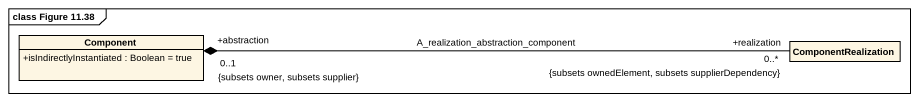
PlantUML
@startuml
mainframe class Figure 11.38
hide circle
hide empty members
skinparam classAttributeIconSize 0
class "Component" as Component_ {
  +isIndirectlyInstantiated : Boolean = true
}
class ComponentRealization
Component_ "+abstraction\n0..1\n{subsets owner, subsets supplier}" *-right- "+realization\n0..*\n{subsets ownedElement, subsets supplierDependency}" ComponentRealization : A_realization_abstraction_component
@enduml
